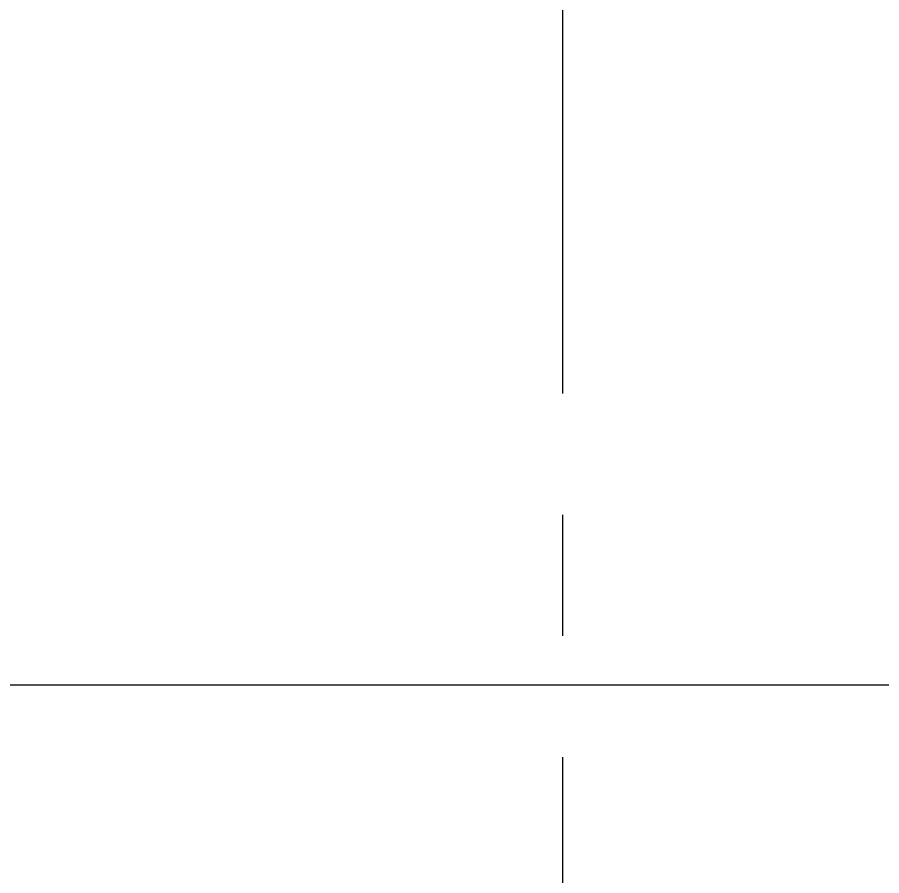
# Model space of a CAD drawing. Header units: millimetres. Extents: x 4812 to 5406, y -1197 to -777.
# Drawn here: x 5124.32 to 5133.38, y -1101.51 to -1092.51 of the extents above; entities that cross this region are included whole.
import ezdxf

# ---------------------------------------------------------------- set-up
doc = ezdxf.new("R2010")
doc.units = ezdxf.units.MM
doc.header["$LTSCALE"] = 0.1
doc.linetypes.add('CENTERX2', pattern=[101.6, 63.5, -12.7, 12.7, -12.7])
doc.layers.get('0').update_dxf_attribs({"lineweight": 13})
doc.layers.add('CENTER', color=1, linetype='CENTERX2', lineweight=15)
doc.layers.add('DIM', color=3, linetype='Continuous', lineweight=9)
doc.styles.get("Standard").update_dxf_attribs({"font": 'arial.ttf'})
doc.dimstyles.new('사본 ISO-25', dxfattribs={"dimtxt": 5, "dimasz": 5, "dimexe": 1.25, "dimexo": 0.625, "dimgap": 1.2, "dimtad": 1, "dimtih": 1, "dimtoh": 1, "dimdec": 1, "dimdsep": 46, "dimtxsty": 'Standard', "dimcen": 5, "dimclrd": 3, "dimclre": 3, "dimclrt": 4, "dimadec": 0, "dimazin": 0, "dimtfac": 1, "dimtdec": 1, "dimtmove": 0, "dimatfit": 3, "dimfxl": 1.25, "dimarcsym": 0})

# ---------------------------------------------------------------- blocks, each defined once
blk = doc.blocks.new('*D11')
at = {"layer": 'Defpoints', "color": 0, "transparency": 16777216}
for p in [(5104.5345, -1092.5148), (5155.5345, -1092.5148), (5155.5345, -1122.5148)]:
    blk.add_point(p, dxfattribs=at)
at = {"layer": 'DIM', "color": 3, "lineweight": -2, "transparency": 16777216}
for p, q in [((5104.5345, -1093.1398), (5104.5345, -1123.7648)), ((5155.5345, -1093.1398), (5155.5345, -1123.7648)), ((5109.5345, -1122.5148), (5150.5345, -1122.5148)), ((5155.5345, -1122.5148), (5197.2849, -1122.5148))]:
    blk.add_line(p, q, dxfattribs=at)
at = {"layer": 'DIM', "color": 3, "transparency": 16777216}
for points in [[(5109.5345, -1121.6815), (5109.5345, -1123.3481), (5104.5345, -1122.5148)], [(5150.5345, -1121.6815), (5150.5345, -1123.3481), (5155.5345, -1122.5148)]]:
    blk.add_solid(points, dxfattribs=at)
at = {"layer": 'DIM', "color": 4, "transparency": 16777216, "insert": (5192.9863, -1118.7619), "char_height": 5, "attachment_point": 5}
blk.add_mtext('51', dxfattribs=at)
blk = doc.blocks.new('*D12')
at = {"layer": 'Defpoints', "color": 0, "transparency": 16777216}
for p in [(5110.0345, -1087.5148), (5150.0345, -1087.5148), (5150.0345, -1107.5148)]:
    blk.add_point(p, dxfattribs=at)
at = {"layer": 'DIM', "color": 3, "lineweight": -2, "transparency": 16777216}
for p, q in [((5110.0345, -1088.1398), (5110.0345, -1108.7648)), ((5150.0345, -1088.1398), (5150.0345, -1108.7648)), ((5115.0345, -1107.5148), (5145.0345, -1107.5148)), ((5150.0345, -1107.5148), (5197.6646, -1107.5148))]:
    blk.add_line(p, q, dxfattribs=at)
at = {"layer": 'DIM', "color": 3, "transparency": 16777216}
for points in [[(5115.0345, -1106.6815), (5115.0345, -1108.3481), (5110.0345, -1107.5148)], [(5145.0345, -1106.6815), (5145.0345, -1108.3481), (5150.0345, -1107.5148)]]:
    blk.add_solid(points, dxfattribs=at)
at = {"layer": 'DIM', "color": 4, "transparency": 16777216, "insert": (5192.7914, -1103.7619), "char_height": 5, "attachment_point": 5}
blk.add_mtext('40', dxfattribs=at)

msp = doc.modelspace()

# ---------------------------------------------------------------- linework, layer by layer
at = {"color": 7, "linetype": 'Continuous', "lineweight": 18}
msp.add_line((5102.6291, -1099.5148), (5157.6291, -1099.5148), dxfattribs=at)
at = {"layer": 'CENTER'}
msp.add_lwpolyline([(5130.0345, -1106.6204), (5130.0345, -896.3427)], dxfattribs=at)

# ---------------------------------------------------------------- dimensions: what is measured, and where the dimension line sits
at = {"layer": 'DIM'}
for base, p1, p2, picture, middle in [((5150.0345, -1107.5148), (5110.0345, -1087.5148), (5150.0345, -1087.5148), '*D12', (5192.7914, -1107.5148)), ((5155.5345, -1122.5148), (5104.5345, -1092.5148), (5155.5345, -1092.5148), '*D11', (5192.9863, -1122.5148))]:
    dim = msp.add_linear_dim(base=base, p1=p1, p2=p2, dimstyle='사본 ISO-25', dxfattribs=at)
    dim.commit()
    dim.dimension.update_dxf_attribs({"geometry": picture, "text_midpoint": middle, "dimtype": 160})

doc.saveas('drawing.dxf')
